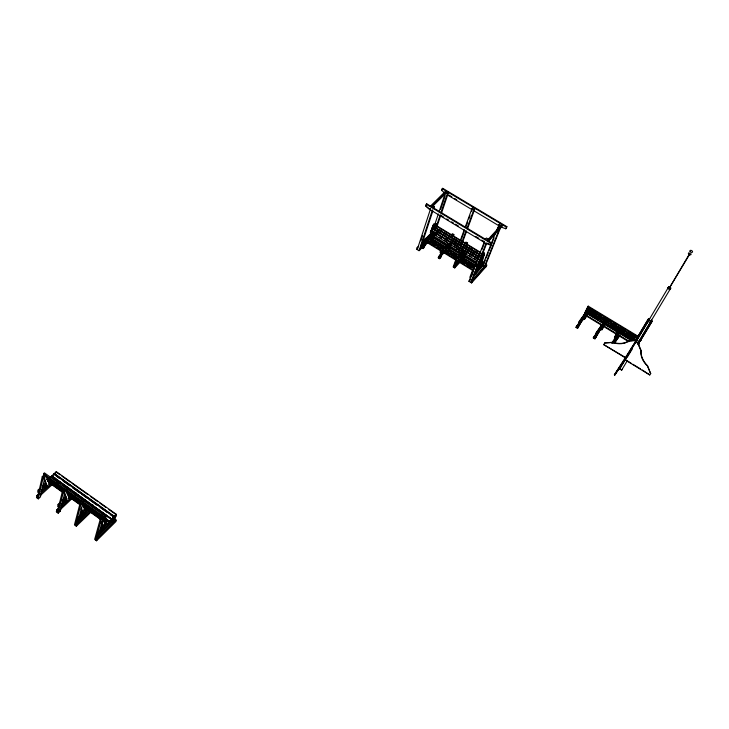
<?xml version="1.0" encoding="UTF-8"?>
<svg xmlns="http://www.w3.org/2000/svg" width="729" height="729" viewBox="0 0 729 729"><rect width="100%" height="100%" fill="white"/><g stroke="black" fill="none" stroke-linecap="round" stroke-linejoin="round"><path stroke-width="1.09" d="M93.175 507.348L93.203 505.133M689.889 253.92L669.304 288.101L689.579 253.738M649.685 318.892L648.436 318.938L647.543 320.241L636.317 339.158L636.8 340.288L619.942 329.754M112.202 522.028L112.293 519.85M113.15 522.702L113.405 516.168M115.109 519.695L115.246 516.36M96.538 540.772L97.085 538.84L96.128 538.157L115.118 519.367L116.066 520.041L116.002 521.481L96.538 540.772L94.642 539.405L100.529 518.319L102.689 515.941M432.188 238.046L432.953 233.891M433.919 233.326L432.953 238.511L434.065 237.372L434.684 234.055M450.267 244.042L449.319 248.489L450.422 247.331L451.123 244.051M39.348 493.323L36.897 495.565L36.45 497.533L38.309 498.864L40.414 496.941L44.66 478.361M39.721 488.503L38.145 490.052L37.68 492.102L38.61 492.768M37.379 498.208L42.246 476.711L44.46 474.415M38.309 498.864L43.193 477.377L45.408 475.089M463.735 252.243L462.705 256.644L463.48 257.118L464.255 253.81M463.817 258.057L465.33 256.408L464.555 255.943L465.075 253.783M464.555 255.943L464.838 254.749L465.621 255.223L465.33 256.408M58.402 508.341L56.78 509.863L56.306 511.822L58.183 513.17L60.261 511.211L64.544 493.843M60.471 502.026L58.12 504.386L57.627 506.427L58.566 507.102M57.245 512.496L62.466 491.136L64.662 488.813M58.183 513.17L63.414 491.82L65.61 489.496M82.158 501.297L79.98 503.648L74.449 524.88L76.335 526.238L91.298 511.804M75.388 525.554L80.937 504.331L83.115 501.98L79.434 516.014M76.335 526.238L76.846 524.288L90.451 511.184M76.791 520.196L77.739 520.87L78.276 518.848L87.589 509.27M77.456 523.568L78.586 519.258M479.846 264.563L480.994 260.217M480.338 266.131L483.509 254.166L484.539 253.2L483.737 252.717L482.716 253.683M481.395 264.955L484.539 253.2M475.846 270.423L482.753 263.269L483.081 262.048L482.297 261.574L477.96 266.058M481.887 266.504L482.206 265.329L481.422 264.846L474.88 272.145M95.59 540.089L101.495 519.012L103.655 516.633L99.736 530.566M97.085 534.767L98.041 535.451L98.606 533.437L116.239 514.264L56.251 471.627L54.265 473.568L114.362 516.843L116.239 514.264M97.631 538.075L98.834 533.783M429.654 209.414L486.115 243.513L490.863 245.272L491.957 243.167L426.72 203.81L425.709 205.924L429.7 209.442L430.183 208.95M426.72 203.81L425.709 205.924L429.7 209.433M418.537 245.992L416.469 249.108L419.038 250.685L421.872 247.778M417.234 249.582L430.584 208.713M420.806 240.925L422.565 235.549M419.038 250.685L432.461 209.852M419.512 250.202L422.091 247.131M420.141 249.555L432.889 210.872M433.6 208.722L434.302 206.571L432.425 205.441M423.64 244.552L421.617 247.614L423.157 248.562L424.26 247.432L426.21 241.572M424.706 241.099L422.392 248.088L427.85 242.493M444.726 193.085L441.592 190.315L442.603 188.228L506.892 226.692L505.808 228.769L501.115 227.074M423.157 248.562L425.481 241.581M434.73 224.669L438.329 213.934M439.049 211.793L445.528 192.474L447.387 193.586L448.49 192.492L441.592 212.868M440.498 209.624L445.191 195.673M436.161 226.837L440.143 215.037M440.872 212.895L447.387 193.586M436.881 226.81L440.872 215.009M440.89 253.865L438.12 257.729L439.669 258.686L440.753 257.537L442.804 251.715M440.544 250.785L440.015 252.307L440.799 252.781M441.327 251.268L438.894 258.203L444.271 252.535M439.669 258.686L442.111 251.742M456.527 250.876L457.302 248.753M460.409 240.251L464.3 229.626M465.075 227.494L472.073 208.366L473.148 207.246L471.59 211.501M461.466 239.13L464.191 231.694M465.749 227.439L467.699 222.126M468.865 218.937L470.032 215.748M458.322 251.97L459.106 249.847M462.232 241.354L466.141 230.728M466.915 228.605L473.95 209.487L475.026 208.376L467.59 228.551M455.707 260.053L453.165 266.951L454.732 267.908L460.035 262.158M459.37 250.849L459.607 250.211L458.559 251.332L476.711 262.394M462.505 242.356L466.414 231.74M454.24 265.793L455.306 262.896M453.948 267.434L456.5 260.535M455.379 265.31L456.801 261.447M454.732 267.908L455.279 266.422L459.707 261.62M455.935 262.048L456.728 262.522L457.283 261.018M474.451 269.001L425.235 238.948L423.421 242.156L424.196 242.629M424.98 239.65L425.235 238.948M474.697 267.169L426.511 237.763L425.463 238.738L425.207 239.44L430.994 242.976M426.255 238.465L426.511 237.763M426.483 238.255L427.786 236.588L477.832 267.106L476.547 268.81M427.531 237.28L427.786 236.588M427.75 237.071L429.053 235.403L476.146 264.108M428.798 236.096L429.053 235.403M472.547 270.341L469.886 277.193L470.67 277.676L473.34 270.823L423.923 240.625L432.607 232.56M471.572 282.934L472.155 281.458L486.835 264.982L486.243 266.459L471.572 282.934L468.947 281.321L484.539 241.29M469.403 280.811L469.649 280.182M471.645 275.927L472.884 272.764M475.344 266.44L476.985 262.23M478.224 259.068L479.454 255.915M481.915 249.591L484.384 243.276M470.788 282.451L486.043 243.504M472.255 280.209L486.708 243.377M482.197 266.513L495.137 233.9M496.394 230.738L499.948 223.284L497.852 228.542M483.218 265.365L485.304 260.107M486.143 258.002L488.239 252.744M489.068 250.639L491.164 245.381M490.863 245.272L494.089 238.018M484.01 267.625L500.796 225.562L498.9 224.423M485.45 265.42L500.577 227.576M477.477 261.1L430.265 232.369L430.948 230.665L431.377 230.309L477.668 258.458M480.52 257.583L482.452 258.759L481.286 260.827L431.094 230.3L432.215 228.232M479.317 257.018L431.942 228.232L432.634 226.519L433.062 226.163L479.509 254.357M481.924 253.2L484.311 254.649L483.145 256.726L432.78 226.145L433.473 224.432L433.901 224.076L480.429 252.298M433.062 226.163L431.942 228.232M433.901 224.076L432.78 226.145M505.808 228.769L506.892 226.692M430.438 237.362L432.115 233.244M433.791 229.134L435.459 225.024L436.553 224.104L435.769 223.639L434.684 224.55M431.632 236.797L432.889 233.717M431.787 238.009L433.463 233.9M436.398 226.719L437.236 224.66L436.452 224.186M447.406 246.411L448.7 243.34M447.752 247.915L449.483 243.814M448.718 247.049L450.021 243.978M453.046 236.825L453.912 234.774L453.128 234.301M476.338 269.028L476.629 268.345M477.541 267.789L479.026 265.866L478.734 266.55M459.707 255.196L461.922 250.093M460.655 254.321L461.986 251.268M460.482 255.679L462.259 251.596M461.885 253.783L462.769 251.742M477.677 264.864L479.053 261.811M478.607 263.971L479.527 261.939M481.523 260.8L480.365 262.859L481.523 260.8L479.6 259.624M481.286 260.827L482.452 258.759M483.382 256.708L482.215 258.777L483.382 256.708L481.441 255.533M483.145 256.726L484.311 254.649M603.175 323.448L585.032 312.459L588.23 306.153L638.413 336.47M584.549 319.275L590.253 308.267L584.549 319.275L583.738 318.783L588.385 309.233L589.205 309.734M584.093 314.655L585.36 312.732L585.077 313.297M585.287 313.005L585.569 312.44M586.271 311.657L586.553 311.092M582.189 319.266L583 319.758L585.916 315.347M602.61 326.884L604.724 322.81M601.899 329.809L607.84 318.901L601.899 329.809L601.088 329.317L605.981 319.885L606.81 320.377M599.548 329.818L600.368 330.31L603.831 325.088M619.541 328.077L620.37 328.588L615.267 337.928L614.447 337.436L620.561 326.592L618.183 330.957L605.544 323.312M617.527 332.151L614.447 337.436M615.385 339.441L616.096 338.156L615.276 337.655L617.472 334.483M626.238 358.358L603.712 344.617L604.687 342.949L612.633 342.256A20.713 15.081 33.3 0 0 628.799 340.862L637.018 340.151M587.246 311.611L577.578 328.287L575.956 327.303L580.156 321.261M579.473 323.002L578.662 322.51L579.683 320.696L586.736 311.019M576.767 327.795L588.604 307.274L581.532 319.776M578.27 325.544L579.901 322.655M577.578 328.287L589.424 307.766M604.778 322.227L594.919 338.857L593.288 337.864L596.814 332.652M596.878 333.59L596.058 333.089L601.516 325.061M594.099 338.365L606.182 317.899L598.946 330.355M596.158 335.14L597.27 333.226M594.919 338.857L607.011 318.4M638.103 343.705L640.035 340.306M638.577 343.332L640.044 341.09M639.716 341.637L641.174 339.395L638.413 343.587M626.184 358.331L614.802 375.071L614.383 374.815L620.27 365.466A21.095 0.665 -57.6 0 0 630.43 349.483L636.408 340.17L636.827 340.425L635.752 342.001L637.729 343.204L640.982 350.877A21.123 15.227 30 0 0 647.434 366.067L650.623 373.585L647.616 365.785A21.123 15.227 30 0 1 641.174 350.594L637.921 342.922M614.802 375.071L620.689 365.721A21.095 0.656 -57.6 0 0 630.849 349.738L635.943 341.728M648.436 318.938L636.317 339.158M626.894 356.189L636.408 340.17M611.731 343.323L621.39 327.093M612.706 343.313L622.22 327.594L621.099 329.235L620.27 328.733M636.781 340.233L649.685 318.81M622.52 368.865L621.637 370.168L619.732 368.992L668.693 286.852L670.789 288.092L637.802 343.113M619.796 330.009L638.777 341.482L639.989 341.382L652.191 321.188L651.708 320.022L638.877 342.001A20.567 0.574 -57.6 0 0 638.23 343.177M621.637 370.168L627.414 360.5M639.989 341.382L652.191 321.188M638.331 343.678A20.567 0.574 -57.6 0 0 639.023 342.758L639.497 343.368L638.668 344.753L638.267 344.507M627.222 357.283L632.371 348.863M625.108 359.907L649.758 374.952L650.806 373.303M649.758 374.952L642.358 370.04M639.196 341.746L639.77 340.853M635.524 341.473L638.34 343.177L638.932 342.284M637.729 343.204L638.987 341.336M638.34 343.177L639.224 341.874L638.804 341.619M614.383 374.815L625.136 359.005M619.732 368.992L620.607 367.698M670.789 288.092L669.896 289.395L667.8 288.155L668.693 286.852M668.848 288.775L669.368 288.01M604.687 342.949L612.442 342.53A20.713 15.081 33.3 0 0 628.608 341.136L628.799 340.862M619.413 333.353L613.818 341.454L614.638 341.965L618.985 335.659M615.303 339.541L616.588 337.691M614.21 342.821L619.322 335.404M614.556 338.939L615.659 337.354M615.176 342.165L619.623 335.823M614.237 343.25L619.805 335.304M602.464 325.38L597.926 331.795L597.106 331.294M600.368 330.31L602.026 327.959M596.058 333.089L601.908 324.842M603.712 344.617L625.482 357.511M588.23 306.153L587.784 306.781L638.358 337.345M587.064 308.276L587.638 307.383M586.344 309.761L586.918 308.868M585.624 311.237L586.198 310.354M585.032 312.459L585.478 311.83M603.083 327.567L603.976 326.328M599.976 328.296L601.872 325.69M593.288 337.864L596.522 333.399M597.634 333.144L595.11 336.625L594.29 336.133M598.892 331.403L600.787 328.788M596.686 334.784L599.931 330.31M578.662 322.51L585.925 312.541M584.977 315.028L580.494 321.197L579.683 320.696M583 319.758L585.259 316.659M580.32 322.61L577.751 326.045L576.94 325.553M581.605 320.897L582.899 319.174M580.065 323.375L583.373 318.965M586.809 315.921L585.897 317.142L585.095 316.65M575.956 327.303L579.263 322.892M472.237 280.465L477.495 274.569M480.502 271.197L483.509 267.835M476.638 271.015L480.365 266.86M474.214 274.25L482.206 265.329M473.413 275.972L482.443 265.885L484.256 266.987M468.947 281.321L470.907 279.134M475.417 274.086L481.441 267.352M105.969 522.556L106.808 521.627L106.516 520.515L105.687 521.435L105.969 522.556L104.138 521.244M82.742 502.636L104.921 518.456L105.76 517.526L105.468 516.387L44.387 472.848L43.521 473.741L43.94 474.962M105.268 519.832L104.976 518.702L105.823 517.772L106.106 518.902L105.268 519.832L103.427 518.51M105.623 521.199L105.331 520.069L106.17 519.148L106.461 520.269L105.623 521.199L102.862 519.23M104.921 518.456L104.621 517.317L105.468 516.387M100.338 519.622L99.755 517.417L101.723 515.248M486.115 243.513L486.571 243.012L491.328 244.762M488.239 241.6L502.017 226.5L502.655 224.906L488.102 240.843M487.282 240.342L501.844 224.423M491.246 236.916L493.542 234.401M485.359 239.185L486.434 238.009L488.357 239.167M458.933 261.146L454.495 265.939L455.279 266.422M462.623 257.146L464.838 254.749M456.226 264.973L457.739 263.324M464.136 256.827L465.621 255.223M79.807 504.76L79.215 502.755L81.201 500.613M67.496 501.452L69.455 499.365L66.567 490.17L64.562 492.294L67.496 501.452L66.558 500.787L63.614 491.61L64.562 492.294M103.591 521.636L107.3 524.279L109.186 521.682L105.486 519.039M105.96 519.148L109.66 521.791L111.546 519.203L51.413 476.356L50.082 477.659M111.965 518.766L113.897 516.724L53.837 473.987L51.841 475.937L112.011 519.312L51.841 475.937M98.041 535.451L116.221 516.269L116.285 514.811L108.913 509.562M441.665 254.339L443.915 251.97M101.495 528.434L101.34 527.176L105.805 522.483M106.881 523.039L97.65 532.753L98.606 533.437M47.595 487.218L49.572 485.149L46.346 475.755L44.332 477.85L47.595 487.218L46.665 486.553L43.394 477.176L44.332 477.85M475.627 269.766L483.081 262.048M77.739 520.87L88.455 509.844M477.85 264.873L479.199 263.479L479.983 263.962M81.265 513.954L81.074 512.669L85.585 508.04M86.651 508.596L77.32 518.173L78.276 518.848M425.162 242.994L426.684 241.445M424.406 245.026L427.385 242.137M422.474 241.973L431.149 233.143M429.864 235.449L431.44 233.845M421.672 244.051L424.032 241.645M429.554 236.014L431.914 233.608M421.08 245.226L424.232 242.01M62.193 501.907L66.111 497.971M61.655 503.994L64.744 500.878M60.826 506.072L66.494 500.759L64.963 502.272L64.735 500.969L67.013 498.691M68.736 498.472L70.248 496.95M62.038 500.449L65.965 496.513M456.728 262.522L458.286 260.964M462.204 257.055L466.113 253.145M459.826 257.219L464.109 252.954M461.849 256.462L464.892 253.428M433.172 207.701L434.302 206.571M460.427 255.36L462.496 253.309L463.27 253.783M431.286 206.562L446.631 191.381M432.37 206.599L446.084 193.012M97.085 538.84L116.066 520.041M430.484 206.079L445.838 190.907M42.236 487.61L46.2 483.728M41.726 489.706L46.319 485.186M45.052 488.02L44.788 486.69L43.858 486.024L44.123 487.355L45.052 488.02L47.339 485.769M48.861 484.266L50.392 482.771M441.592 190.315L442.066 189.859M42.893 485.396L45.271 483.063M51.595 476.857L56.352 472.201L56.251 471.627M445.501 248.471L448.299 245.764M445.2 246.311L448.299 243.322M444.717 247.997L449.073 243.796M89.512 510.519L75.898 523.604L76.846 524.288M60.954 507.502L71.469 497.634M59.732 510.163L72.171 498.472M429.91 236.114L431.532 234.601M428.151 237.891L432.589 233.763M40.277 493.989L51.732 483.537M40.733 495.137L52.47 484.402M40.988 491.829L46.72 486.608M49.171 484.375L50.811 482.88M466.606 243.914L467.644 242.957L466.861 242.484L465.813 243.431M465.02 242.948L465.977 242.092L466.77 242.566M452.162 235.148L453.228 234.219L452.445 233.745L451.379 234.674M452.946 235.631L453.912 234.774M436.243 225.498L437.236 224.66M647.543 320.241L648.792 320.113L650.815 321.325L651.298 322.491M628.608 341.136L636.827 340.425M639.661 340.179L640.873 340.079M442.129 188.693L506.455 227.175M472.073 208.366L473.95 209.487M448.909 195.053L451.834 196.812M454.759 198.561L456.709 199.728M447.46 194.944L471.845 209.551M473.804 210.717L499.165 225.908M648.026 321.316L650.049 322.528M426.237 204.293L491.492 243.677M440.881 215.41L443.797 217.178M446.713 218.937L448.654 220.112M451.579 221.871L453.52 223.047M455.461 224.222L458.377 225.981M475.882 236.551L478.798 238.31M481.714 240.078L483.655 241.244M591.356 309.971L597.133 313.47M599.065 314.627L600.988 315.794M603.876 317.543L605.799 318.71M607.731 319.867L611.576 322.2M613.499 323.366L616.388 325.107M623.131 329.189L625.054 330.346M627.942 332.096L635.642 336.752M640.026 339.45L640.855 339.942M589.652 309.497L606.382 319.612M607.211 320.113L619.905 327.795M620.734 328.296L637.675 338.538M588.704 309.26L606.246 319.876M607.075 320.377L619.759 328.05M620.589 328.551L637.52 338.794M587.456 308.886L588.276 309.378M605.052 319.53L605.881 320.022M588.704 310.299L596.395 314.946M598.318 316.113L601.197 317.853M603.12 319.02L605.043 320.177M612.725 324.824L619.45 328.897M622.329 330.638L624.252 331.804M627.131 333.545L633.856 337.618M588.923 310.982L604.687 320.523M606.446 321.589L619.112 329.253M587.975 310.745L604.56 320.787M606.309 321.844L618.967 329.508M638.877 342.001L639.297 342.256A20.567 0.574 -57.6 0 0 638.267 344.197M587.984 311.775L595.657 316.422M597.57 317.58L600.45 319.32M611.95 326.282L618.657 330.346M621.536 332.087L629.2 336.734M631.114 337.892L633.036 339.049M639.497 343.368L639.023 342.758M588.194 312.468L603.931 321.99M605.681 323.047L618.32 330.702M619.149 331.203L635.068 340.844M603.794 322.245L587.255 312.231L584.767 317.325L585.578 317.817M619.003 331.458L633.984 340.534M587.51 313.616L598.181 320.086M600.122 321.261L617.591 331.841M620.497 333.609L631.177 340.069M604.769 324.496L631.442 340.58M482.853 252.325L483.646 252.799M584.376 314.09L629.054 341.181M585.059 315.238L628.735 341.728M433.473 224.432L483.91 255.032M434.174 226.382L437.081 228.141M439.979 229.908L441.92 231.084M444.827 232.843L446.759 234.018M448.69 235.194L451.597 236.952M454.504 238.72L456.436 239.896M458.377 241.071L462.25 243.422M464.182 244.598L467.089 246.356M469.02 247.532L471.927 249.291M474.834 251.058L476.766 252.234M432.634 226.519L479.108 254.74M481.04 255.915L482.981 257.091M582.845 317.962L583.665 318.455M600.24 328.524L601.051 329.016M433.327 228.459L435.268 229.626M437.2 230.801L440.097 232.569M442.995 234.328L444.927 235.503M447.825 237.262L449.757 238.438M451.688 239.613L455.552 241.955M457.493 243.131L460.391 244.889M463.289 246.657L465.22 247.833M467.152 248.999L470.05 250.767M471.982 251.942L474.88 253.701M433.181 228.824L478.589 256.408M431.787 228.596L478.188 256.79M436.352 232.87L438.275 234.045M445.993 238.738L447.925 239.914M450.814 241.673L458.532 246.366M460.464 247.541L463.362 249.3M466.25 251.058L468.182 252.225M471.08 253.993L473.003 255.159M474.934 256.335L477.832 258.093M430.948 230.665L481.122 261.182M481.978 262.03L483.919 263.205M481.978 262.795L482.753 263.269M433.573 233.763L436.461 235.522M439.35 237.28L441.282 238.456M444.171 240.206L447.059 241.964M449.948 243.723L451.871 244.898M453.803 246.074L461.503 250.758M463.434 251.933L466.323 253.692M469.212 255.451L471.134 256.617M474.023 258.376L475.946 259.551M478.698 261.829L483.473 264.736M485.031 266.477L485.806 266.951L486.398 265.474L485.623 265.001L471.362 280.975L472.155 281.458M448.226 244.616L449 245.09M434.065 236.415L447.305 244.479M450.139 246.211L456.764 250.238M433.846 237.062L447.077 245.126M449.911 246.849L461.193 253.719M465.011 256.043L476.465 263.023M433.299 236.898L434.065 237.372M595.046 337.062L595.857 337.554M479.263 266.741L480.046 267.215M428.014 236.378L478.042 266.887M428.716 237.654L436.407 242.347M439.286 244.106L446.02 248.215M448.909 249.974L450.832 251.15M453.711 252.908L456.6 254.667M458.523 255.833L466.214 260.526M469.093 262.285L473.905 265.219M426.738 237.554L474.916 266.951M431.295 241.19L438.995 245.892M440.927 247.067L442.849 248.243M445.738 250.001L448.627 251.769M450.549 252.945L458.249 257.647M461.138 259.406L467.881 263.524M470.77 265.283L472.693 266.459M625.3 359.625L630.986 363.097M632.881 364.254L640.463 368.883M425.463 238.738L474.67 268.782M432.917 244.151L434.849 245.327M437.737 247.095L440.635 248.862M442.558 250.038L450.276 254.749M453.165 256.517L456.062 258.285M458.951 260.053L460.883 261.228M462.806 262.404L464.738 263.579M467.626 265.347L470.524 267.115M424.187 239.932L473.458 270.031M422.118 246.11L422.884 246.584M438.639 256.234L439.423 256.708M439.979 257.064L440.753 257.537M416.961 247.596L417.726 248.07M56.352 472.201L60.033 474.825M61.883 476.137L70.184 482.033M72.025 483.345L87.699 494.49M90.469 496.458L97.841 501.698M99.691 503.01L106.142 507.603M54.265 473.568L114.307 516.296M59.477 478.506L53.837 473.987M63.168 481.131L69.638 485.733M72.408 487.701L79.789 492.959M81.639 494.271L87.179 498.217M89.02 499.529L97.331 505.443M100.101 507.42L107.482 512.678M110.252 514.647L113.952 517.271L113.897 516.724M52.452 477.586L60.762 483.518M62.612 484.84L70.932 490.763M72.782 492.084L78.331 496.03M80.172 497.351L88.491 503.283M90.341 504.596L98.661 510.528M100.511 511.84L108.831 517.772M56.807 482.625L58.657 483.947M43.521 473.741L104.621 517.317M104.976 517.945L109.605 521.244M46.72 476.93L64.27 489.46M67.041 491.437L80.901 501.324M45.881 476.538L64.352 489.715M67.123 491.683L80.974 501.57M82.814 502.892L101.285 516.068M103.135 517.38L104.976 518.702M106.47 520.251L108.32 521.572M47.221 478.397L63.806 490.234M66.567 492.212L80.39 502.071M83.152 504.049L100.666 516.542M47.303 478.661L63.888 490.489M66.649 492.458L80.463 502.327M82.304 503.639L100.73 516.788M103.491 518.756L105.331 520.069M46.802 479.199L63.341 491.009M67.022 493.633L79.889 502.819M82.641 504.787L100.11 517.262M46.884 479.454L63.423 491.264M67.095 493.888L79.962 503.074M82.714 505.042L100.174 517.499M102.926 519.467L105.687 521.435M79.215 502.755L80.172 503.438M99.755 517.417L100.72 518.109M42.246 476.711L43.193 477.377M62.466 491.136L63.414 491.82M79.98 503.648L80.937 504.331M100.529 518.319L101.495 519.012M47.303 480.657L62.885 491.783M68.38 495.711L79.388 503.566M83.051 506.19L100.474 518.629M47.895 481.35L62.503 491.783M67.979 495.693L79.853 504.176M83.507 506.783L99.937 518.519M103.591 521.126L107.245 523.732M48.943 482.598L61.91 491.856M68.398 496.495L79.516 504.432M83.215 507.074L99.891 518.984M64.735 500.969L63.797 500.304L64.024 501.607L64.963 502.272M81.074 512.669L82.022 513.344M101.34 527.176L102.297 527.86L102.443 529.117M38.145 490.052L39.074 490.717M58.12 504.386L59.058 505.06M59.322 510.537L60.261 511.211M36.897 495.565L37.826 496.23M56.78 509.863L57.719 510.537M81.356 507.439L82.842 512.441M81.01 508.76L81.903 511.767M82.742 503.302L84.792 510.327M101.222 522.921L102.106 526.22M101.595 521.408L103.053 526.903M103.263 518.146L104.703 523.659M51.413 476.356L51.522 476.93M109.186 521.682L109.25 522.228M111.546 519.203L111.601 519.75M55.404 478.215L55.486 480.484M76.08 492.941L76.108 495.182M690.773 253.51A1.44 0.902 27.5 0 1 690.509 254.84A1.44 0.902 27.5 0 1 688.568 253.974A1.44 0.902 27.5 0 1 689.169 252.79M639.433 343.004A20.567 0.574 -57.6 0 1 638.203 344.544M690.172 251.687A1.449 0.902 27.4 0 0 692.477 252.061A1.449 0.902 27.4 0 0 690.974 250.348A1.449 0.902 27.4 0 0 690.172 251.687M668.457 288.265A1.221 0.793 27.9 0 0 670.416 288.629A1.221 0.793 27.9 0 0 669.222 287.135A1.221 0.793 27.9 0 0 668.457 288.265M668.384 288.374A1.221 0.793 27.9 0 0 670.343 288.739A1.221 0.793 27.9 0 0 669.158 287.244A1.221 0.793 27.9 0 0 668.384 288.374"/></g></svg>
